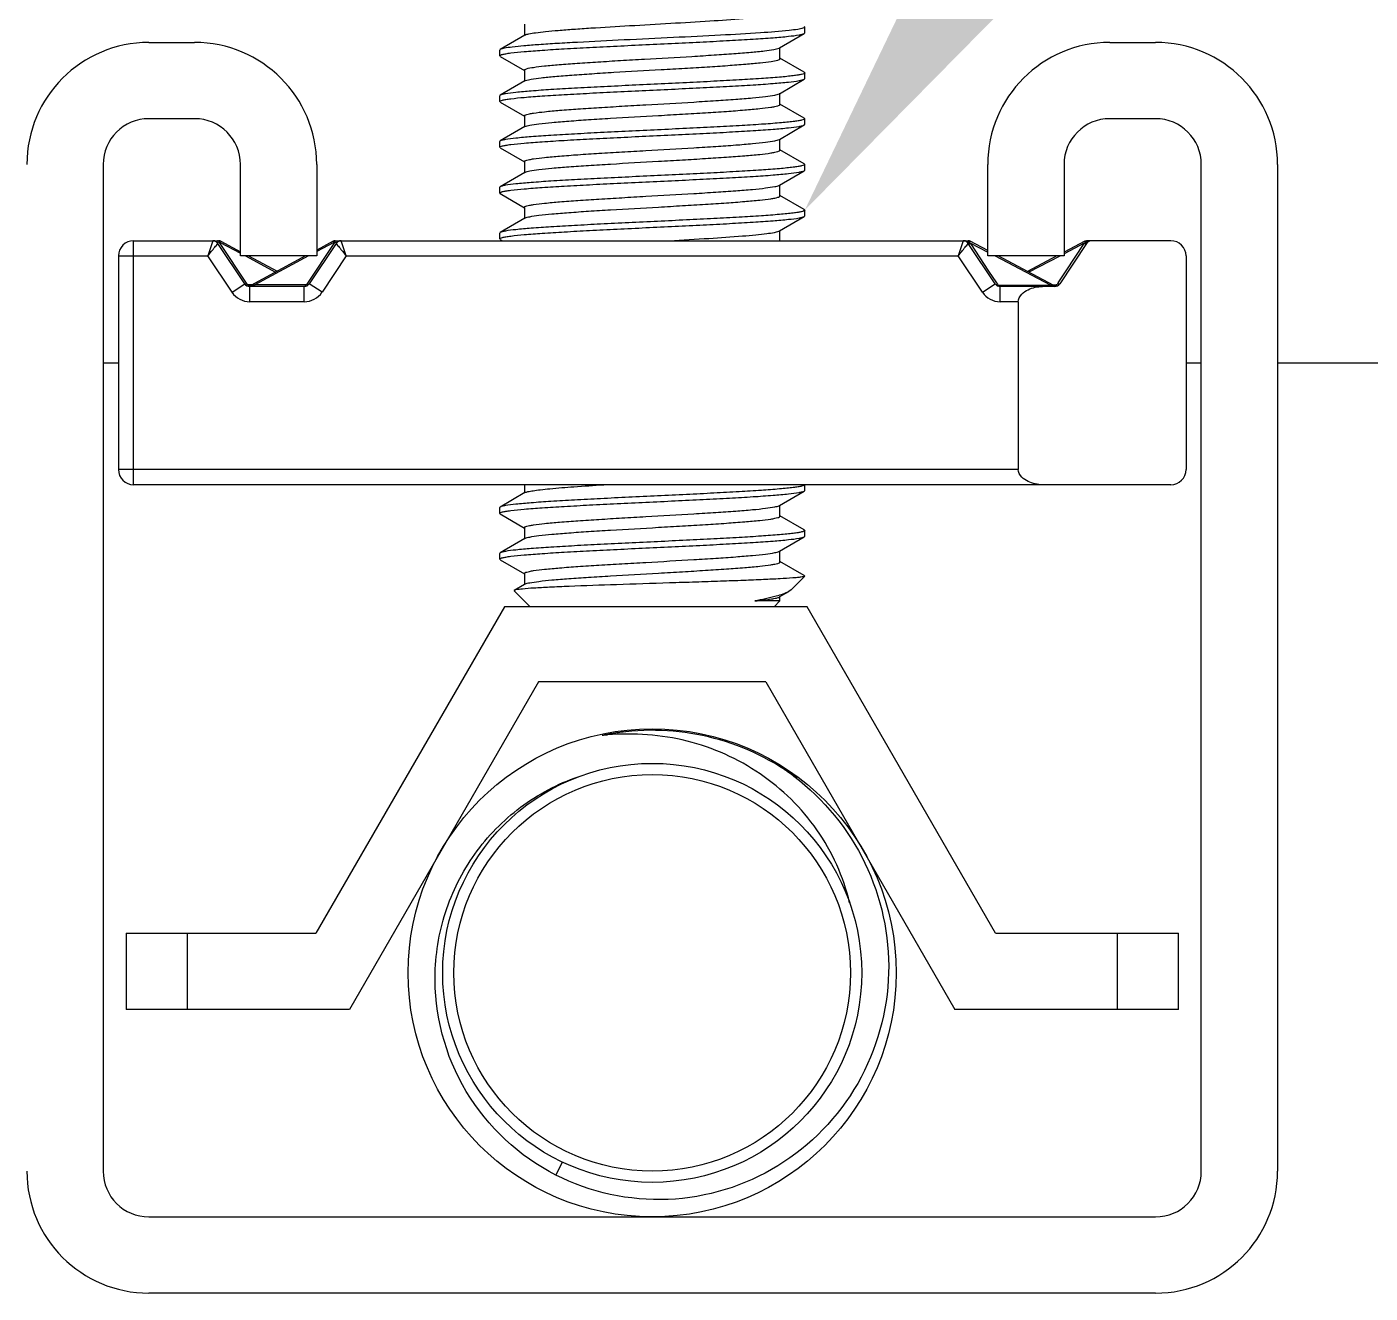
# Model space of a CAD drawing. Extents: x -427546 to -314919, y 698702 to 968782.
# Drawn here: x -410221 to -409901.3, y 904363.9 to 904665.2 of the extents above; entities that cross this region are included whole.
import ezdxf

# ---------------------------------------------------------------- set-up
doc = ezdxf.new("R2010")
doc.units = 0
doc.header["$LTSCALE"] = 1000
doc.header["$MEASUREMENT"] = 0
doc.layers.get('0').update_dxf_attribs({"linetype": 'CONTINUOUS'})

msp = doc.modelspace()

# ---------------------------------------------------------------- linework, layer by layer
at = {"linetype": 'CONTINUOUS'}
for p, q in [((-410102.56, 904665.84), (-410102.56, 904663.2)), ((-410102.42, 904663.28), (-410108.32, 904659.86)), ((-410041.87, 904660.22), (-410035.97, 904663.66)), ((-410035.97, 904665.31), (-410035.84, 904665.16)), ((-410035.97, 904663.66), (-410035.84, 904663.8)), ((-410035.84, 904663.8), (-410035.84, 904665.16)), ((-410035.84, 904663.8), (-410035.84, 904665.16)), ((-410191.93, 904661.53), (-410181.04, 904661.53)), ((-410108.32, 904659.86), (-410108.44, 904659.72)), ((-410108.44, 904658.35), (-410108.44, 904659.72)), ((-410041.95, 904660.18), (-410041.87, 904660.22)), ((-410041.73, 904657.67), (-410041.73, 904660.31)), ((-409963.24, 904661.53), (-409952.35, 904661.53)), ((-410108.32, 904658.21), (-410108.44, 904658.35)), ((-410108.32, 904658.21), (-410102.56, 904654.86)), ((-410035.97, 904654.42), (-410041.73, 904657.75)), ((-410102.56, 904654.95), (-410102.56, 904652.31)), ((-410041.87, 904649.33), (-410035.97, 904652.77)), ((-410035.97, 904654.42), (-410035.84, 904654.27)), ((-410035.97, 904652.77), (-410035.84, 904652.91)), ((-410035.84, 904654.27), (-410035.85, 904654.25)), ((-410035.84, 904652.91), (-410035.84, 904654.27)), ((-410035.84, 904652.91), (-410035.84, 904654.27)), ((-410102.42, 904652.39), (-410108.32, 904648.97)), ((-410102.42, 904652.39), (-410102.27, 904652.47)), ((-410041.73, 904646.78), (-410041.73, 904649.42)), ((-410108.32, 904648.97), (-410108.44, 904648.83)), ((-410108.44, 904647.46), (-410108.44, 904648.83)), ((-410108.44, 904647.46), (-410108.44, 904648.83)), ((-410108.32, 904647.32), (-410108.44, 904647.46)), ((-410108.32, 904647.32), (-410102.56, 904643.97)), ((-410035.97, 904643.53), (-410041.73, 904646.86)), ((-410181.04, 904643.38), (-410191.93, 904643.38)), ((-410102.56, 904644.06), (-410102.56, 904641.42)), ((-410035.97, 904643.53), (-410035.84, 904643.38)), ((-410035.84, 904643.38), (-410035.85, 904643.36)), ((-410035.84, 904642.02), (-410035.84, 904643.38)), ((-410035.84, 904642.02), (-410035.84, 904643.38)), ((-409952.35, 904643.38), (-409963.24, 904643.38)), ((-410102.42, 904641.5), (-410108.32, 904638.08)), ((-410041.87, 904638.44), (-410035.97, 904641.88)), ((-410035.97, 904641.88), (-410035.84, 904642.02)), ((-410108.32, 904638.08), (-410108.44, 904637.94)), ((-410108.44, 904636.57), (-410108.44, 904637.94)), ((-410108.44, 904636.57), (-410108.44, 904637.94)), ((-410041.73, 904635.89), (-410041.73, 904638.53)), ((-410108.32, 904636.43), (-410108.44, 904636.57)), ((-410108.32, 904636.43), (-410102.56, 904633.08)), ((-410035.97, 904632.64), (-410041.73, 904635.97)), ((-410202.82, 904632.49), (-410202.82, 904392.91)), ((-410170.15, 904610.71), (-410170.15, 904632.49)), ((-410152, 904632.49), (-410152, 904610.71)), ((-410102.42, 904630.61), (-410108.32, 904627.19)), ((-410102.56, 904633.17), (-410102.56, 904630.53)), ((-410041.87, 904627.55), (-410035.97, 904630.99)), ((-410035.97, 904632.64), (-410035.84, 904632.49)), ((-410035.97, 904630.99), (-410035.84, 904631.13)), ((-410035.84, 904632.49), (-410035.85, 904632.47)), ((-410035.84, 904631.13), (-410035.84, 904632.49)), ((-410035.84, 904631.13), (-410035.84, 904632.49)), ((-409992.28, 904610.71), (-409992.28, 904632.49)), ((-409974.13, 904632.49), (-409974.13, 904610.71)), ((-409941.46, 904392.91), (-409941.46, 904632.49)), ((-409923.31, 904632.49), (-409923.31, 904392.91)), ((-410108.32, 904627.19), (-410108.44, 904627.05)), ((-410108.44, 904625.68), (-410108.44, 904627.05)), ((-410108.44, 904625.68), (-410108.44, 904627.05)), ((-410041.73, 904625), (-410041.73, 904627.64)), ((-410108.32, 904625.54), (-410108.44, 904625.68)), ((-410108.32, 904625.54), (-410102.56, 904622.19)), ((-410035.97, 904621.75), (-410041.73, 904625.08)), ((-410102.56, 904622.28), (-410102.56, 904619.64)), ((-410035.97, 904621.75), (-410035.84, 904621.6)), ((-410035.84, 904621.6), (-410035.85, 904621.58)), ((-410035.84, 904620.24), (-410035.84, 904621.6)), ((-410035.84, 904620.24), (-410035.84, 904621.6)), ((-410102.42, 904619.72), (-410108.32, 904616.3)), ((-410041.87, 904616.66), (-410035.97, 904620.1)), ((-410035.97, 904620.1), (-410035.84, 904620.24)), ((-410195.56, 904556.26), (-410195.56, 904614.34)), ((-410195.56, 904614.34), (-410176.74, 904614.34)), ((-410176.74, 904614.34), (-410177.91, 904610.71)), ((-410176.72, 904614.34), (-410175.3, 904614.34)), ((-410176.26, 904614.34), (-410176.66, 904614.34)), ((-410175.56, 904614.34), (-410175.63, 904614.34)), ((-410174.94, 904613.93), (-410174.79, 904614.21)), ((-410174.79, 904614.21), (-410170.15, 904611.73)), ((-410148.09, 904614.21), (-410152, 904612.12)), ((-410148.09, 904614.21), (-410147.94, 904613.93)), ((-410147.58, 904614.34), (-410146.17, 904614.34)), ((-410146.17, 904614.34), (-410146.55, 904614.34)), ((-410146.15, 904614.34), (-409996.98, 904614.34)), ((-410144.98, 904610.71), (-410146.15, 904614.34)), ((-410108.32, 904616.3), (-410108.44, 904616.16)), ((-410108.44, 904614.79), (-410108.44, 904616.16)), ((-410108.44, 904614.79), (-410108.44, 904616.16)), ((-410108.32, 904614.65), (-410108.44, 904614.79)), ((-410108.32, 904614.65), (-410107.79, 904614.34)), ((-410042, 904616.6), (-410041.87, 904616.66)), ((-410041.73, 904614.34), (-410041.73, 904616.75)), ((-409998.14, 904614.34), (-409999.31, 904610.71)), ((-409996.64, 904613.92), (-409996.47, 904614.22)), ((-409992.28, 904612), (-409996.47, 904614.22)), ((-409969.2, 904614.22), (-409974.13, 904611.61)), ((-409967.66, 904614.34), (-409968.69, 904614.34)), ((-409967.93, 904614.34), (-409968.67, 904614.34)), ((-409968.57, 904614.08), (-409968.17, 904614.22)), ((-409948.72, 904614.34), (-409967.55, 904614.34)), ((-410169.13, 904604.1), (-410175.53, 904613.7)), ((-410175.2, 904613.93), (-410168.59, 904604.02)), ((-410175.2, 904613.93), (-410174.94, 904613.93)), ((-410175.02, 904614.11), (-410174.95, 904613.96)), ((-410174.94, 904613.93), (-410170.15, 904611.37)), ((-410154.29, 904604.02), (-410147.69, 904613.93)), ((-410147.35, 904613.7), (-410153.75, 904604.1)), ((-410147.94, 904613.93), (-410152, 904611.76)), ((-410147.94, 904613.93), (-410147.69, 904613.93)), ((-410147.87, 904614.11), (-410147.93, 904613.96)), ((-409997.03, 904613.85), (-409997.08, 904613.88)), ((-409996.98, 904613.84), (-409997.03, 904613.85)), ((-409990.54, 904604.1), (-409996.94, 904613.7)), ((-409996.77, 904613.79), (-409996.55, 904613.87)), ((-409996.63, 904613.93), (-409996.59, 904613.9)), ((-409996.59, 904613.9), (-409996.55, 904613.87)), ((-409996.55, 904613.87), (-409992.28, 904611.63)), ((-409996.38, 904613.64), (-409992.07, 904607.1)), ((-409968.76, 904613.7), (-409975.16, 904604.1)), ((-409969.17, 904613.84), (-409974.13, 904611.23)), ((-409973.63, 904607.14), (-409969.32, 904613.64)), ((-409969.17, 904613.84), (-409969.05, 904613.94)), ((-409968.95, 904613.77), (-409969.17, 904613.84)), ((-409968.97, 904614.12), (-409969.04, 904613.98)), ((-410199.19, 904610.71), (-410199.19, 904559.89)), ((-410199.19, 904610.71), (-410177.91, 904610.71)), ((-410172.15, 904602.09), (-410177.91, 904610.71)), ((-410152, 904610.71), (-410170.15, 904610.71)), ((-410168.93, 904610.71), (-410161.78, 904606.88)), ((-410168.26, 904610.71), (-410161.44, 904607.06)), ((-410154.63, 904610.71), (-410167.69, 904603.71)), ((-410153.95, 904610.71), (-410166.74, 904603.86)), ((-410144.98, 904610.71), (-410150.73, 904602.09)), ((-410144.98, 904610.71), (-409999.31, 904610.71)), ((-409993.56, 904602.09), (-409999.31, 904610.71)), ((-409974.13, 904610.71), (-409992.28, 904610.71)), ((-409990.53, 904610.71), (-409977.44, 904603.83)), ((-409982.84, 904607.01), (-409989.84, 904610.71)), ((-409975.84, 904610.71), (-409982.84, 904607.01)), ((-409975.15, 904610.7), (-409982.5, 904606.83)), ((-409945.09, 904610.71), (-409945.09, 904559.89)), ((-409992.07, 904607.1), (-409990.22, 904604.3)), ((-409976.59, 904603.71), (-409982.84, 904607.01)), ((-409975.49, 904604.32), (-409973.63, 904607.14)), ((-410172.15, 904602.09), (-410169.13, 904604.1)), ((-410167.41, 904603.86), (-410168.29, 904603.86)), ((-410167.93, 904599.82), (-410167.93, 904603.45)), ((-410154.96, 904603.45), (-410167.93, 904603.45)), ((-410167.35, 904603.72), (-410167.47, 904603.69)), ((-410167.07, 904603.78), (-410167.35, 904603.72)), ((-410166.74, 904603.86), (-410167.07, 904603.78)), ((-410154.6, 904603.86), (-410166.74, 904603.86)), ((-410154.96, 904599.82), (-410154.96, 904603.45)), ((-410150.73, 904602.09), (-410153.75, 904604.1)), ((-409993.56, 904602.09), (-409990.54, 904604.1)), ((-409990.22, 904604.3), (-409989.99, 904603.96)), ((-409989.69, 904603.8), (-409977.44, 904603.83)), ((-409989.33, 904599.82), (-409989.33, 904603.45)), ((-409976.36, 904603.45), (-409989.33, 904603.45)), ((-409977.44, 904603.83), (-409977.1, 904603.75)), ((-409977.1, 904603.75), (-409977, 904603.73)), ((-409977, 904603.73), (-409976.81, 904603.69)), ((-409976.84, 904603.84), (-409976.01, 904603.84)), ((-409976.71, 904603.58), (-409976.81, 904603.69)), ((-409976.11, 904603.63), (-409976.01, 904603.84)), ((-409975.71, 904604), (-409975.58, 904604.19)), ((-409975.47, 904603.97), (-409975.71, 904604)), ((-409975.58, 904604.19), (-409975.49, 904604.32)), ((-410154.96, 904599.82), (-410167.93, 904599.82)), ((-409985.02, 904599.82), (-409989.33, 904599.82)), ((-409985.02, 904599.82), (-409985.02, 904559.89)), ((-410202.82, 904585.3), (-410199.19, 904585.3)), ((-409945.09, 904585.3), (-409941.46, 904585.3)), ((-409923.31, 904585.3), (-409516.75, 904585.3)), ((-409985.02, 904559.89), (-410199.19, 904559.89)), ((-409948.72, 904556.26), (-410195.56, 904556.26)), ((-410102.42, 904554.38), (-410108.32, 904550.96)), ((-410102.56, 904556.26), (-410102.56, 904554.3)), ((-410041.87, 904551.32), (-410035.97, 904554.76)), ((-410035.97, 904554.76), (-410035.84, 904554.9)), ((-410035.84, 904554.9), (-410035.84, 904556.26)), ((-410035.84, 904554.9), (-410035.84, 904556.26)), ((-410108.32, 904550.96), (-410108.44, 904550.82)), ((-410108.44, 904549.45), (-410108.44, 904550.82)), ((-410108.44, 904549.45), (-410108.44, 904550.82)), ((-410041.73, 904548.77), (-410041.73, 904551.41)), ((-410108.32, 904549.31), (-410108.44, 904549.45)), ((-410108.32, 904549.31), (-410102.56, 904545.96)), ((-410035.97, 904545.52), (-410041.73, 904548.85)), ((-410102.56, 904546.05), (-410102.56, 904543.41)), ((-410041.87, 904540.43), (-410035.97, 904543.87)), ((-410035.97, 904543.87), (-410035.84, 904544.01)), ((-410035.84, 904545.37), (-410035.85, 904545.35)), ((-410035.84, 904544.01), (-410035.84, 904545.37)), ((-410035.84, 904544.01), (-410035.84, 904545.37)), ((-410102.42, 904543.49), (-410108.32, 904540.07)), ((-410108.32, 904540.07), (-410108.44, 904539.93)), ((-410108.44, 904538.56), (-410108.44, 904539.93)), ((-410108.44, 904538.56), (-410108.44, 904539.93)), ((-410108.32, 904538.42), (-410108.44, 904538.56)), ((-410108.32, 904538.42), (-410102.56, 904535.07)), ((-410041.73, 904537.88), (-410041.73, 904540.52)), ((-410035.97, 904534.63), (-410041.73, 904537.96)), ((-410102.56, 904535.16), (-410102.56, 904532.52)), ((-410039.09, 904531.24), (-410035.84, 904534.48)), ((-410035.97, 904534.63), (-410035.84, 904534.48)), ((-410035.84, 904534.48), (-410035.87, 904534.46)), ((-410104.96, 904531.13), (-410104.99, 904531.03)), ((-410102.56, 904532.52), (-410104.96, 904531.13)), ((-410102.42, 904532.6), (-410102.56, 904532.52)), ((-410039.09, 904531.24), (-410039.6, 904530.86)), ((-410101.18, 904527.22), (-410104.99, 904531.03)), ((-410041.73, 904528.6), (-410047.74, 904528.6)), ((-410043.1, 904527.22), (-410041.73, 904528.6)), ((-410041.87, 904529.54), (-410041.73, 904529.63)), ((-410041.73, 904529.63), (-410039.6, 904530.86)), ((-410041.73, 904528.6), (-410041.73, 904529.63)), ((-410107.33, 904527.22), (-410152.18, 904449.54)), ((-410035.28, 904527.22), (-410107.33, 904527.22)), ((-409990.43, 904449.54), (-410035.28, 904527.22)), ((-410099.18, 904509.37), (-410144.2, 904431.39)), ((-410045.11, 904509.37), (-410099.18, 904509.37)), ((-410045.11, 904509.37), (-410000.09, 904431.39)), ((-410038.62, 904487.01), (-410038.51, 904486.92)), ((-410038.51, 904486.92), (-410038.44, 904486.87)), ((-410037.76, 904486.46), (-410037.68, 904486.4)), ((-410197.38, 904449.54), (-410197.38, 904431.39)), ((-410197.38, 904449.54), (-410152.18, 904449.54)), ((-410182.86, 904449.54), (-410182.86, 904431.39)), ((-409990.43, 904449.54), (-409946.91, 904449.54)), ((-409961.43, 904431.39), (-409961.43, 904449.54)), ((-409946.91, 904431.39), (-409946.91, 904449.54)), ((-410144.2, 904431.39), (-410197.38, 904431.39)), ((-409946.91, 904431.39), (-410000.09, 904431.39)), ((-410093.56, 904395.08), (-410095.05, 904391.96)), ((-410191.93, 904382.02), (-410139.21, 904382.02)), ((-410139.21, 904382.02), (-409952.35, 904382.02)), ((-410128.73, 904363.87), (-410191.93, 904363.87)), ((-409952.35, 904363.87), (-410128.73, 904363.87))]:
    msp.add_line(p, q, dxfattribs=at)
for radius in [58.08, 49.86, 47.19]:
    msp.add_circle((-410072.14, 904440.1), radius, dxfattribs=at)
for centre, radius, start, end in [((-410191.93, 904632.49), 29.04, 90, 180), ((-410181.04, 904632.49), 29.04, 0, 90), ((-409963.24, 904632.49), 29.04, 90, 180), ((-409952.35, 904632.49), 29.04, 0, 90), ((-410191.93, 904632.49), 10.89, 90, 180), ((-410181.04, 904632.49), 10.89, 0, 90), ((-409963.24, 904632.49), 10.89, 90, 180), ((-409952.35, 904632.49), 10.89, 0, 90), ((-410195.56, 904610.71), 3.63, 90, 180), ((-410176.74, 904612.89), 1.45, 33.6901, 90), ((-410175.3, 904613.25), 1.09, 61.8161, 90), ((-410147.58, 904613.25), 1.09, 90, 118.1839), ((-410146.15, 904612.89), 1.45, 90, 146.3099), ((-409998.14, 904611.03), 3.31, 80.5318, 90.0397), ((-409998.14, 904612.89), 1.45, 33.6901, 90), ((-409967.55, 904612.89), 1.45, 90, 146.3099), ((-409948.72, 904610.71), 3.63, 0, 90), ((-410175.73, 904613.72), 0.812, 28.7138, 31.9), ((-410176.24, 904613.49), 1.37, 18.7744, 20.2094), ((-410146.64, 904613.49), 1.37, 159.7941, 161.2334), ((-410147.15, 904613.72), 0.812, 148.1081, 151.2843), ((-409997.97, 904611.74), 2.58, 67.0808, 71.6139), ((-409997.86, 904611.99), 2.3, 62.2609, 67.0902), ((-409997.78, 904612.14), 2.14, 61.176, 62.211), ((-409997.46, 904613.71), 0.852, 32.6852, 34.7374), ((-409997.55, 904613.65), 0.962, 29.1761, 32.7459), ((-409997.73, 904612.24), 2.03, 57.7436, 61.1962), ((-409997.46, 904613.7), 0.857, 24.8124, 29.1852), ((-409997.37, 904613.74), 0.757, 19.6457, 24.8196), ((-409997.29, 904613.77), 0.666, 13.0088, 19.662), ((-409998.49, 904612.24), 2.53, 33.3657, 39.9733), ((-409967.19, 904612.23), 2.55, 140.7761, 146.4499), ((-409956.18, 904571.55), 44.29, 106.6154, 106.8895), ((-409968.34, 904613.73), 0.741, 160.2304, 163.9636), ((-409973.65, 904630.08), 16.79, 286.6266, 287.6315), ((-410167.93, 904604.9), 5.08, 213.6901, 270), ((-410167.93, 904604.9), 1.45, 213.6901, 270), ((-410168.21, 904604.67), 1.09, 219.7533, 298.1839), ((-410154.96, 904604.9), 1.45, 270, 326.3099), ((-410154.96, 904604.9), 5.08, 270, 326.3099), ((-410154.68, 904604.67), 1.09, 274.2749, 313.9112), ((-409989.33, 904604.9), 5.08, 213.6901, 270), ((-409989.33, 904604.9), 1.45, 213.6901, 270), ((-409989.61, 904604.67), 1.09, 242.3724, 264.9827), ((-409976.71, 904604.12), 0.449, 256.9317, 262.7384), ((-409976.08, 904604.67), 1.09, 242.1358, 297.4642), ((-409976.36, 904604.9), 1.45, 270, 326.3099), ((-409976.66, 904603.99), 0.656, 323.4647, 326.9897), ((-410195.56, 904559.89), 3.63, 180, 270), ((-409948.72, 904559.89), 3.63, 270, 0), ((-410072.14, 904440.1), 57.72, 56.9142, 101.9142), ((-410072.19, 904440.33), 57.48, 100.9606, 101.914), ((-410077.58, 904439.69), 57.25, 95.2242, 96.5024), ((-410072.16, 904440.18), 57.64, 99.6229, 100.9604), ((-410072.13, 904439.99), 57.83, 96.4409, 99.6221), ((-410073.22, 904441.12), 57.48, 54.7563, 55.46), ((-410072.02, 904440.3), 57.48, 56.1178, 56.914), ((-410073.3, 904441.01), 57.6, 52.9894, 54.7559), ((-410072.08, 904440.21), 57.59, 55.3635, 56.1178), ((-410072.16, 904440.09), 57.74, 53.431, 55.363), ((-410191.93, 904392.91), 29.04, 180, 270), ((-410191.93, 904392.91), 10.89, 180, 270), ((-409952.35, 904392.91), 29.04, 270, 0), ((-409952.35, 904392.91), 10.89, 270, 0)]:
    msp.add_arc(centre, radius, start, end, dxfattribs=at)
for points, knots in [([(-410102.42, 904663.28), (-410102.15, 904663.44), (-410101.29, 904663.62), (-410099.67, 904663.9), (-410097.31, 904664.16), (-410094.3, 904664.43), (-410090.72, 904664.7), (-410085.06, 904665.09), (-410077.35, 904665.54), (-410067.89, 904666.08), (-410058.87, 904666.6), (-410051.22, 904667.13), (-410046.7, 904667.53), (-410044.81, 904667.77)], [0, 0, 0, 0, 0.015918, 0.044768, 0.086031, 0.138698, 0.201427, 0.272595, 0.432694, 0.602452, 0.764307, 0.901529, 1, 1, 1, 1]), ([(-410108.44, 904658.35), (-410108.44, 904658.43), (-410108.17, 904658.59), (-410107.7, 904658.71), (-410106.85, 904658.88), (-410105.15, 904659.11), (-410102.26, 904659.4), (-410098.02, 904659.71), (-410092.83, 904660.03), (-410086.88, 904660.36), (-410080.4, 904660.68), (-410073.62, 904661.01), (-410066.78, 904661.33), (-410060.14, 904661.66), (-410053.94, 904661.98), (-410048.4, 904662.3), (-410043.72, 904662.62), (-410040.08, 904662.94), (-410037.75, 904663.21), (-410036.52, 904663.46), (-410036.11, 904663.58), (-410035.97, 904663.66)], [0, 0, 0, 0, 0.00322, 0.0104, 0.02191, 0.037724, 0.081755, 0.140991, 0.213309, 0.296091, 0.386332, 0.480756, 0.575929, 0.668382, 0.75476, 0.831926, 0.89708, 0.947873, 0.982513, 0.993416, 1, 1, 1, 1]), ([(-410039.53, 904664.38), (-410041.8, 904664.13), (-410047.24, 904663.73), (-410056.43, 904663.2), (-410067.27, 904662.67), (-410078.62, 904662.13), (-410087.86, 904661.67), (-410094.61, 904661.29), (-410098.87, 904661.02), (-410102.42, 904660.74), (-410105.18, 904660.48), (-410107.05, 904660.2), (-410108.03, 904660.03), (-410108.32, 904659.86)], [0, 0, 0, 0, 0.099084, 0.237374, 0.400417, 0.571145, 0.731654, 0.802733, 0.865141, 0.917241, 0.957682, 0.985448, 1, 1, 1, 1]), ([(-410036.26, 904664.9), (-410036.66, 904664.77), (-410037.76, 904664.59), (-410038.85, 904664.45), (-410039.53, 904664.38)], [0, 0, 0, 0, 0.381874, 1, 1, 1, 1]), ([(-410035.84, 904665.16), (-410035.84, 904665.14), (-410035.93, 904664.98), (-410036.12, 904664.94), (-410036.26, 904664.9)], [0, 0, 0, 0, 0.139134, 1, 1, 1, 1]), ([(-410102.56, 904654.95), (-410102.56, 904655.02), (-410102.36, 904655.17), (-410101.66, 904655.39), (-410100.08, 904655.68), (-410097.52, 904655.97), (-410094.04, 904656.29), (-410089.79, 904656.6), (-410084.91, 904656.92), (-410079.57, 904657.24), (-410072.11, 904657.67), (-410064.7, 904658.09), (-410057.6, 904658.53), (-410052.92, 904658.85), (-410048.93, 904659.16), (-410045.75, 904659.47), (-410043.52, 904659.79), (-410042.34, 904660), (-410041.95, 904660.18)], [0, 0, 0, 0, 0.003482, 0.010642, 0.037446, 0.080513, 0.138446, 0.209238, 0.290402, 0.379073, 0.472115, 0.658103, 0.744468, 0.822278, 0.888788, 0.94167, 0.979112, 1, 1, 1, 1]), ([(-410102.27, 904652.47), (-410101.85, 904652.64), (-410100.61, 904652.86), (-410098.31, 904653.17), (-410095.08, 904653.47), (-410091.06, 904653.79), (-410086.36, 904654.11), (-410079.28, 904654.54), (-410071.9, 904654.96), (-410064.48, 904655.38), (-410059.2, 904655.7), (-410054.36, 904656.02), (-410050.15, 904656.34), (-410046.71, 904656.65), (-410044.18, 904656.94), (-410042.61, 904657.23), (-410041.93, 904657.44), (-410041.73, 904657.6), (-410041.73, 904657.67)], [0, 0, 0, 0, 0.022346, 0.06101, 0.114819, 0.181948, 0.260071, 0.346467, 0.531818, 0.624293, 0.712309, 0.792791, 0.862932, 0.920298, 0.962926, 0.989453, 0.996544, 1, 1, 1, 1]), ([(-410108.44, 904647.46), (-410108.44, 904647.54), (-410108.17, 904647.7), (-410107.7, 904647.82), (-410106.85, 904647.99), (-410105.15, 904648.22), (-410102.26, 904648.51), (-410098.02, 904648.82), (-410092.83, 904649.14), (-410086.88, 904649.47), (-410080.4, 904649.79), (-410073.62, 904650.12), (-410066.78, 904650.44), (-410060.14, 904650.77), (-410053.94, 904651.09), (-410048.4, 904651.41), (-410043.72, 904651.73), (-410040.08, 904652.05), (-410037.75, 904652.32), (-410036.52, 904652.57), (-410036.11, 904652.69), (-410035.97, 904652.77)], [0, 0, 0, 0, 0.00322, 0.0104, 0.02191, 0.037724, 0.081754, 0.14099, 0.21331, 0.296094, 0.386335, 0.48076, 0.575932, 0.668386, 0.754762, 0.831926, 0.897079, 0.947872, 0.982513, 0.993416, 1, 1, 1, 1]), ([(-410035.85, 904654.25), (-410035.87, 904654.17), (-410036.16, 904654.03), (-410036.66, 904653.89), (-410037.54, 904653.73), (-410038.69, 904653.58), (-410040.16, 904653.41), (-410042.68, 904653.18), (-410046.47, 904652.9), (-410051.68, 904652.58), (-410057.62, 904652.26), (-410064.1, 904651.94), (-410070.86, 904651.61), (-410077.67, 904651.29), (-410084.28, 904650.96), (-410090.45, 904650.64), (-410095.96, 904650.32), (-410100.61, 904650), (-410104.23, 904649.68), (-410106.54, 904649.42), (-410107.77, 904649.17), (-410108.18, 904649.05), (-410108.32, 904648.97)], [0, 0, 0, 0, 0.003586, 0.011204, 0.023126, 0.039313, 0.059647, 0.083957, 0.143613, 0.216161, 0.298989, 0.389113, 0.483287, 0.578107, 0.670147, 0.756086, 0.832829, 0.897612, 0.948117, 0.982576, 0.993432, 1, 1, 1, 1]), ([(-410102.56, 904644.06), (-410102.56, 904644.13), (-410102.35, 904644.29), (-410101.94, 904644.41), (-410101.25, 904644.58), (-410099.83, 904644.81), (-410097.44, 904645.09), (-410093.91, 904645.41), (-410089.6, 904645.73), (-410084.66, 904646.05), (-410079.27, 904646.37), (-410071.74, 904646.8), (-410064.29, 904647.22), (-410057.17, 904647.67), (-410052.51, 904647.98), (-410048.56, 904648.31), (-410045.45, 904648.61), (-410043.33, 904648.94), (-410042.2, 904649.14), (-410041.87, 904649.33)], [0, 0, 0, 0, 0.003515, 0.010772, 0.02225, 0.037963, 0.081623, 0.14032, 0.21199, 0.294071, 0.383622, 0.477423, 0.664258, 0.750574, 0.827954, 0.893625, 0.945254, 0.981055, 1, 1, 1, 1]), ([(-410102.42, 904641.5), (-410102.08, 904641.7), (-410100.96, 904641.9), (-410098.83, 904642.23), (-410095.72, 904642.53), (-410091.77, 904642.85), (-410087.12, 904643.17), (-410080, 904643.61), (-410072.54, 904644.03), (-410065.02, 904644.46), (-410059.63, 904644.79), (-410054.69, 904645.11), (-410050.37, 904645.43), (-410046.85, 904645.74), (-410044.46, 904646.02), (-410043.04, 904646.26), (-410042.35, 904646.42), (-410041.94, 904646.55), (-410041.73, 904646.71), (-410041.73, 904646.78)], [0, 0, 0, 0, 0.018976, 0.054803, 0.106452, 0.172137, 0.249523, 0.33584, 0.522662, 0.616452, 0.705988, 0.788055, 0.85971, 0.918396, 0.962046, 0.977753, 0.989231, 0.996484, 1, 1, 1, 1]), ([(-410035.85, 904643.36), (-410035.87, 904643.28), (-410036.16, 904643.14), (-410036.66, 904643), (-410037.54, 904642.84), (-410038.69, 904642.69), (-410040.16, 904642.52), (-410042.68, 904642.29), (-410046.47, 904642.01), (-410051.68, 904641.69), (-410057.62, 904641.37), (-410064.1, 904641.05), (-410070.86, 904640.72), (-410077.67, 904640.4), (-410084.28, 904640.07), (-410090.45, 904639.75), (-410095.96, 904639.43), (-410100.61, 904639.11), (-410104.23, 904638.79), (-410106.54, 904638.53), (-410107.77, 904638.28), (-410108.18, 904638.16), (-410108.32, 904638.08)], [0, 0, 0, 0, 0.003585, 0.011201, 0.023122, 0.039308, 0.059642, 0.083951, 0.143606, 0.216151, 0.298977, 0.389102, 0.483275, 0.578097, 0.670138, 0.75608, 0.832826, 0.897611, 0.948117, 0.982576, 0.993432, 1, 1, 1, 1]), ([(-410108.44, 904636.57), (-410108.44, 904636.65), (-410108.17, 904636.81), (-410107.7, 904636.93), (-410106.85, 904637.1), (-410105.15, 904637.33), (-410102.26, 904637.62), (-410098.02, 904637.93), (-410092.83, 904638.25), (-410086.88, 904638.58), (-410080.4, 904638.9), (-410073.62, 904639.23), (-410066.78, 904639.55), (-410060.14, 904639.88), (-410053.94, 904640.2), (-410048.4, 904640.52), (-410043.72, 904640.84), (-410040.08, 904641.16), (-410037.75, 904641.43), (-410036.52, 904641.68), (-410036.11, 904641.8), (-410035.97, 904641.88)], [0, 0, 0, 0, 0.00322, 0.0104, 0.02191, 0.037725, 0.081755, 0.140991, 0.213311, 0.296097, 0.386338, 0.48076, 0.575931, 0.668384, 0.754761, 0.831924, 0.897077, 0.94787, 0.982513, 0.993416, 1, 1, 1, 1]), ([(-410102.56, 904633.17), (-410102.56, 904633.24), (-410102.35, 904633.4), (-410101.94, 904633.52), (-410101.25, 904633.69), (-410099.83, 904633.92), (-410097.44, 904634.2), (-410093.91, 904634.52), (-410089.6, 904634.84), (-410084.66, 904635.16), (-410079.27, 904635.48), (-410071.74, 904635.91), (-410064.29, 904636.33), (-410057.17, 904636.78), (-410052.51, 904637.09), (-410048.56, 904637.42), (-410045.45, 904637.72), (-410043.33, 904638.05), (-410042.2, 904638.25), (-410041.87, 904638.44)], [0, 0, 0, 0, 0.003516, 0.010771, 0.022251, 0.037963, 0.081622, 0.14032, 0.21199, 0.294071, 0.383622, 0.477423, 0.664258, 0.750575, 0.827954, 0.893625, 0.945255, 0.981055, 1, 1, 1, 1]), ([(-410102.42, 904630.61), (-410102.08, 904630.81), (-410100.96, 904631.01), (-410098.83, 904631.34), (-410095.72, 904631.64), (-410091.77, 904631.96), (-410087.12, 904632.28), (-410080, 904632.72), (-410072.54, 904633.14), (-410065.02, 904633.57), (-410059.63, 904633.9), (-410054.69, 904634.22), (-410050.37, 904634.54), (-410046.85, 904634.85), (-410044.46, 904635.13), (-410043.04, 904635.37), (-410042.35, 904635.53), (-410041.94, 904635.66), (-410041.73, 904635.82), (-410041.73, 904635.89)], [0, 0, 0, 0, 0.018976, 0.054802, 0.106452, 0.172137, 0.249523, 0.33584, 0.522661, 0.616451, 0.705987, 0.788054, 0.85971, 0.918396, 0.962045, 0.977753, 0.989231, 0.996484, 1, 1, 1, 1]), ([(-410108.44, 904625.68), (-410108.44, 904625.76), (-410108.17, 904625.92), (-410107.7, 904626.04), (-410106.85, 904626.21), (-410105.15, 904626.44), (-410102.26, 904626.73), (-410098.02, 904627.04), (-410092.83, 904627.36), (-410086.88, 904627.69), (-410080.4, 904628.01), (-410073.62, 904628.34), (-410066.78, 904628.66), (-410060.14, 904628.99), (-410053.94, 904629.31), (-410048.4, 904629.63), (-410043.72, 904629.95), (-410040.08, 904630.27), (-410037.75, 904630.54), (-410036.52, 904630.79), (-410036.11, 904630.91), (-410035.97, 904630.99)], [0, 0, 0, 0, 0.00322, 0.0104, 0.021911, 0.037726, 0.081758, 0.140994, 0.213315, 0.2961, 0.386342, 0.480761, 0.575929, 0.668381, 0.754759, 0.831923, 0.897075, 0.947869, 0.982512, 0.993416, 1, 1, 1, 1]), ([(-410035.85, 904632.47), (-410035.87, 904632.39), (-410036.16, 904632.25), (-410036.66, 904632.11), (-410037.54, 904631.95), (-410038.69, 904631.8), (-410040.16, 904631.63), (-410042.68, 904631.4), (-410046.47, 904631.12), (-410051.68, 904630.8), (-410057.62, 904630.48), (-410064.1, 904630.16), (-410070.86, 904629.83), (-410077.67, 904629.51), (-410084.28, 904629.18), (-410090.45, 904628.86), (-410095.96, 904628.54), (-410100.61, 904628.22), (-410104.23, 904627.9), (-410106.54, 904627.64), (-410107.77, 904627.39), (-410108.18, 904627.27), (-410108.32, 904627.19)], [0, 0, 0, 0, 0.003585, 0.011203, 0.023125, 0.039313, 0.059647, 0.083957, 0.143613, 0.216157, 0.298984, 0.389108, 0.48328, 0.578099, 0.670138, 0.756081, 0.832827, 0.897612, 0.948117, 0.982575, 0.993432, 1, 1, 1, 1]), ([(-410102.56, 904622.28), (-410102.56, 904622.35), (-410102.35, 904622.51), (-410101.94, 904622.63), (-410101.25, 904622.8), (-410099.83, 904623.03), (-410097.44, 904623.31), (-410093.91, 904623.63), (-410089.6, 904623.95), (-410084.66, 904624.27), (-410079.27, 904624.59), (-410071.74, 904625.02), (-410064.29, 904625.44), (-410057.17, 904625.89), (-410052.51, 904626.2), (-410048.56, 904626.53), (-410045.45, 904626.83), (-410043.33, 904627.16), (-410042.2, 904627.36), (-410041.87, 904627.55)], [0, 0, 0, 0, 0.003517, 0.010771, 0.022252, 0.037962, 0.081622, 0.14032, 0.211989, 0.294071, 0.383621, 0.477423, 0.664258, 0.750574, 0.827954, 0.893625, 0.945254, 0.981055, 1, 1, 1, 1]), ([(-410102.42, 904619.72), (-410102.08, 904619.92), (-410100.96, 904620.12), (-410098.83, 904620.45), (-410095.72, 904620.75), (-410091.77, 904621.07), (-410087.12, 904621.39), (-410080, 904621.83), (-410072.54, 904622.25), (-410065.02, 904622.68), (-410059.63, 904623.01), (-410054.69, 904623.33), (-410050.37, 904623.65), (-410046.85, 904623.96), (-410044.46, 904624.24), (-410043.04, 904624.48), (-410042.35, 904624.64), (-410041.94, 904624.77), (-410041.73, 904624.93), (-410041.73, 904625)], [0, 0, 0, 0, 0.018976, 0.054803, 0.106452, 0.172137, 0.249523, 0.33584, 0.522661, 0.616451, 0.705987, 0.788054, 0.859709, 0.918395, 0.962045, 0.977755, 0.98923, 0.996486, 1, 1, 1, 1]), ([(-410035.85, 904621.58), (-410035.87, 904621.5), (-410036.16, 904621.36), (-410036.66, 904621.22), (-410037.54, 904621.06), (-410038.69, 904620.91), (-410040.16, 904620.74), (-410042.68, 904620.51), (-410046.47, 904620.23), (-410051.68, 904619.91), (-410057.62, 904619.59), (-410064.1, 904619.27), (-410070.86, 904618.94), (-410077.67, 904618.62), (-410084.28, 904618.29), (-410090.45, 904617.97), (-410095.96, 904617.65), (-410100.61, 904617.33), (-410104.23, 904617.01), (-410106.54, 904616.75), (-410107.77, 904616.5), (-410108.18, 904616.38), (-410108.32, 904616.3)], [0, 0, 0, 0, 0.003588, 0.011209, 0.023134, 0.039325, 0.059662, 0.083974, 0.143632, 0.216179, 0.299007, 0.38913, 0.483299, 0.578112, 0.670147, 0.756087, 0.83283, 0.897612, 0.948116, 0.982576, 0.993432, 1, 1, 1, 1]), ([(-410108.44, 904614.79), (-410108.44, 904614.87), (-410108.17, 904615.03), (-410107.7, 904615.15), (-410106.85, 904615.32), (-410105.15, 904615.55), (-410102.26, 904615.84), (-410098.02, 904616.15), (-410092.83, 904616.47), (-410086.88, 904616.8), (-410080.4, 904617.12), (-410073.62, 904617.45), (-410066.78, 904617.77), (-410060.14, 904618.1), (-410053.94, 904618.42), (-410048.4, 904618.74), (-410043.72, 904619.06), (-410040.08, 904619.38), (-410037.75, 904619.65), (-410036.52, 904619.9), (-410036.11, 904620.02), (-410035.97, 904620.1)], [0, 0, 0, 0, 0.00322, 0.0104, 0.021911, 0.037726, 0.081758, 0.140994, 0.213313, 0.296096, 0.386337, 0.480758, 0.575925, 0.668376, 0.754755, 0.831922, 0.897075, 0.947869, 0.982512, 0.993416, 1, 1, 1, 1]), ([(-410175.42, 904614.29), (-410175.44, 904614.31), (-410175.49, 904614.33), (-410175.54, 904614.34), (-410175.56, 904614.34)], [0, 0, 0, 0, 0.519543, 1, 1, 1, 1]), ([(-410175.2, 904613.93), (-410175.21, 904613.97), (-410175.26, 904614.11), (-410175.34, 904614.23), (-410175.42, 904614.29)], [0, 0, 0, 0, 0.29815, 1, 1, 1, 1]), ([(-410147.69, 904613.93), (-410147.68, 904613.97), (-410147.62, 904614.1), (-410147.54, 904614.23), (-410147.46, 904614.29)], [0, 0, 0, 0, 0.298151, 1, 1, 1, 1]), ([(-410147.46, 904614.29), (-410147.44, 904614.31), (-410147.4, 904614.33), (-410147.35, 904614.34), (-410147.33, 904614.34)], [0, 0, 0, 0, 0.519447, 1, 1, 1, 1]), ([(-410068.05, 904614.34), (-410064.91, 904614.52), (-410059.11, 904614.86), (-410052.23, 904615.33), (-410047.66, 904615.72), (-410045.13, 904615.99), (-410043.31, 904616.26), (-410042.34, 904616.45), (-410042, 904616.6)], [0, 0, 0, 0, 0.36033, 0.666702, 0.789385, 0.887306, 0.95801, 1, 1, 1, 1]), ([(-409996.81, 904614.33), (-409996.83, 904614.33), (-409996.88, 904614.32), (-409996.93, 904614.3), (-409996.96, 904614.29)], [0, 0, 0, 0, 0.48312, 1, 1, 1, 1]), ([(-409969.2, 904614.22), (-409969.22, 904614.2), (-409969.09, 904614.09), (-409969.09, 904614.01), (-409969.05, 904613.94)], [0, 0, 0, 0, 0.259642, 1, 1, 1, 1]), ([(-409968.69, 904614.34), (-409968.78, 904614.34), (-409968.89, 904614.25), (-409968.95, 904614.15), (-409968.97, 904614.12)], [0, 0, 0, 0, 0.684585, 1, 1, 1, 1]), ([(-409968.87, 904614.33), (-409968.84, 904614.33), (-409968.79, 904614.32), (-409968.74, 904614.3), (-409968.72, 904614.29)], [0, 0, 0, 0, 0.483166, 1, 1, 1, 1]), ([(-410177.91, 904610.71), (-410177.35, 904611.41), (-410176.59, 904612.43), (-410175.74, 904613.38), (-410175.53, 904613.7)], [0, 0, 0, 0, 0.698346, 1, 1, 1, 1]), ([(-410175.53, 904613.7), (-410175.57, 904613.75), (-410175.63, 904614), (-410175.32, 904613.96), (-410175.2, 904613.93)], [0, 0, 0, 0, 0.346904, 1, 1, 1, 1]), ([(-410147.69, 904613.93), (-410147.57, 904613.96), (-410147.26, 904614), (-410147.32, 904613.75), (-410147.35, 904613.7)], [0, 0, 0, 0, 0.652586, 1, 1, 1, 1]), ([(-410147.35, 904613.7), (-410147.14, 904613.38), (-410146.29, 904612.43), (-410145.53, 904611.41), (-410144.98, 904610.71)], [0, 0, 0, 0, 0.301655, 1, 1, 1, 1]), ([(-409999.31, 904610.71), (-409998.76, 904611.41), (-409998, 904612.43), (-409997.15, 904613.38), (-409996.94, 904613.7)], [0, 0, 0, 0, 0.698346, 1, 1, 1, 1]), ([(-409997.04, 904613.83), (-409997, 904613.78), (-409996.88, 904613.77), (-409996.8, 904613.79), (-409996.77, 904613.79)], [0, 0, 0, 0, 0.671481, 1, 1, 1, 1]), ([(-409996.63, 904613.93), (-409996.66, 904613.91), (-409996.78, 904613.87), (-409996.9, 904613.83), (-409996.98, 904613.84)], [0, 0, 0, 0, 0.307942, 1, 1, 1, 1]), ([(-409996.82, 904613.61), (-409996.79, 904613.6), (-409996.64, 904613.57), (-409996.49, 904613.6), (-409996.38, 904613.64)], [0, 0, 0, 0, 0.201666, 1, 1, 1, 1]), ([(-409968.88, 904613.61), (-409968.9, 904613.6), (-409969.05, 904613.58), (-409969.2, 904613.61), (-409969.32, 904613.64)], [0, 0, 0, 0, 0.200998, 1, 1, 1, 1]), ([(-409968.67, 904613.81), (-409968.71, 904613.76), (-409968.83, 904613.75), (-409968.92, 904613.76), (-409968.95, 904613.77)], [0, 0, 0, 0, 0.67298, 1, 1, 1, 1]), ([(-410169.02, 904604.01), (-410169.04, 904604.02), (-410169.09, 904604.04), (-410169.12, 904604.08), (-410169.13, 904604.1)], [0, 0, 0, 0, 0.522211, 1, 1, 1, 1]), ([(-410168.59, 904604.02), (-410168.63, 904604.01), (-410168.77, 904603.98), (-410168.92, 904603.98), (-410169.02, 904604.01)], [0, 0, 0, 0, 0.298572, 1, 1, 1, 1]), ([(-410166.74, 904603.86), (-410166.76, 904603.8), (-410166.82, 904603.64), (-410166.97, 904603.45), (-410167.1, 904603.45)], [0, 0, 0, 0, 0.333363, 1, 1, 1, 1]), ([(-410154.6, 904603.86), (-410154.62, 904603.8), (-410154.68, 904603.64), (-410154.83, 904603.45), (-410154.96, 904603.45)], [0, 0, 0, 0, 0.333363, 1, 1, 1, 1]), ([(-410154.29, 904604.02), (-410154.23, 904604.01), (-410154.06, 904603.97), (-410153.82, 904604), (-410153.75, 904604.1)], [0, 0, 0, 0, 0.33351, 1, 1, 1, 1]), ([(-409990.54, 904604.1), (-409990.52, 904604.07), (-409990.37, 904603.93), (-409990.14, 904603.93), (-409989.99, 904603.96)], [0, 0, 0, 0, 0.206816, 1, 1, 1, 1]), ([(-409989.33, 904603.45), (-409989.36, 904603.45), (-409989.54, 904603.5), (-409989.63, 904603.67), (-409989.69, 904603.8)], [0, 0, 0, 0, 0.198838, 1, 1, 1, 1]), ([(-409985.02, 904599.82), (-409985.02, 904600.48), (-409984.33, 904601.73), (-409982.73, 904602.74), (-409981.02, 904603.32), (-409979.84, 904603.45), (-409979.26, 904603.45)], [0, 0, 0, 0, 0.268529, 0.521802, 0.764472, 1, 1, 1, 1]), ([(-409977.07, 904603.45), (-409977.1, 904603.45), (-409977.29, 904603.5), (-409977.39, 904603.69), (-409977.44, 904603.83)], [0, 0, 0, 0, 0.195592, 1, 1, 1, 1]), ([(-409976.77, 904603.68), (-409976.74, 904603.68), (-409976.7, 904603.67), (-409976.57, 904603.69), (-409976.59, 904603.71)], [0, 0, 0, 0, 0.501408, 1, 1, 1, 1]), ([(-409979.26, 904556.26), (-409979.84, 904556.26), (-409981.02, 904556.39), (-409982.73, 904556.98), (-409984.33, 904557.98), (-409985.02, 904559.23), (-409985.02, 904559.89)], [0, 0, 0, 0, 0.235531, 0.478205, 0.731471, 1, 1, 1, 1]), ([(-410108.44, 904549.45), (-410108.44, 904549.53), (-410108.17, 904549.69), (-410107.7, 904549.81), (-410106.85, 904549.98), (-410105.15, 904550.21), (-410102.26, 904550.5), (-410098.02, 904550.81), (-410092.83, 904551.13), (-410086.88, 904551.46), (-410080.4, 904551.78), (-410073.62, 904552.11), (-410066.78, 904552.43), (-410060.14, 904552.76), (-410053.94, 904553.08), (-410048.4, 904553.4), (-410043.72, 904553.72), (-410040.08, 904554.04), (-410037.75, 904554.31), (-410036.52, 904554.56), (-410036.11, 904554.68), (-410035.97, 904554.76)], [0, 0, 0, 0, 0.00322, 0.0104, 0.021911, 0.037726, 0.081758, 0.140994, 0.213315, 0.296099, 0.386341, 0.480761, 0.575928, 0.66838, 0.754758, 0.831923, 0.897075, 0.947869, 0.982512, 0.993416, 1, 1, 1, 1]), ([(-410035.85, 904556.24), (-410035.87, 904556.16), (-410036.16, 904556.02), (-410036.66, 904555.88), (-410037.54, 904555.72), (-410038.69, 904555.57), (-410040.16, 904555.4), (-410042.68, 904555.17), (-410046.47, 904554.89), (-410051.68, 904554.57), (-410057.62, 904554.25), (-410064.1, 904553.93), (-410070.86, 904553.6), (-410077.67, 904553.28), (-410084.28, 904552.95), (-410090.45, 904552.63), (-410095.96, 904552.31), (-410100.61, 904551.99), (-410104.23, 904551.67), (-410106.54, 904551.41), (-410107.77, 904551.16), (-410108.18, 904551.04), (-410108.32, 904550.96)], [0, 0, 0, 0, 0.003588, 0.011208, 0.023132, 0.039323, 0.05966, 0.083972, 0.14363, 0.216176, 0.299003, 0.389126, 0.483297, 0.578112, 0.670148, 0.756088, 0.832832, 0.897614, 0.948118, 0.982576, 0.993432, 1, 1, 1, 1]), ([(-410102.42, 904554.38), (-410102.21, 904554.5), (-410101.56, 904554.67), (-410100.35, 904554.89), (-410098.61, 904555.11), (-410095.37, 904555.45), (-410090.33, 904555.84), (-410086.04, 904556.12), (-410083.66, 904556.26)], [0, 0, 0, 0, 0.038163, 0.10417, 0.197373, 0.316251, 0.622193, 1, 1, 1, 1]), ([(-410102.56, 904546.05), (-410102.56, 904546.12), (-410102.35, 904546.28), (-410101.94, 904546.4), (-410101.25, 904546.57), (-410099.83, 904546.8), (-410097.44, 904547.08), (-410093.91, 904547.4), (-410089.6, 904547.72), (-410084.66, 904548.04), (-410079.27, 904548.36), (-410071.74, 904548.79), (-410064.29, 904549.21), (-410057.17, 904549.66), (-410052.51, 904549.97), (-410048.56, 904550.3), (-410045.45, 904550.6), (-410043.33, 904550.93), (-410042.2, 904551.13), (-410041.87, 904551.32)], [0, 0, 0, 0, 0.003516, 0.010771, 0.022251, 0.037963, 0.081622, 0.140321, 0.21199, 0.294072, 0.383623, 0.477425, 0.66426, 0.750577, 0.827956, 0.893627, 0.945256, 0.981055, 1, 1, 1, 1]), ([(-410102.42, 904543.49), (-410102.08, 904543.69), (-410100.96, 904543.89), (-410098.83, 904544.22), (-410095.72, 904544.52), (-410091.77, 904544.84), (-410087.12, 904545.16), (-410080, 904545.6), (-410072.54, 904546.02), (-410065.02, 904546.45), (-410059.63, 904546.78), (-410054.69, 904547.1), (-410050.37, 904547.42), (-410046.85, 904547.73), (-410044.46, 904548.01), (-410043.04, 904548.25), (-410042.35, 904548.41), (-410041.94, 904548.54), (-410041.73, 904548.7), (-410041.73, 904548.77)], [0, 0, 0, 0, 0.018976, 0.054802, 0.10645, 0.172134, 0.249519, 0.335835, 0.522655, 0.616444, 0.70598, 0.788047, 0.859703, 0.91839, 0.962041, 0.977751, 0.989229, 0.996485, 1, 1, 1, 1]), ([(-410108.44, 904538.56), (-410108.44, 904538.64), (-410108.17, 904538.8), (-410107.7, 904538.92), (-410106.85, 904539.09), (-410105.15, 904539.32), (-410102.26, 904539.61), (-410098.02, 904539.92), (-410092.83, 904540.24), (-410086.88, 904540.57), (-410080.4, 904540.89), (-410073.62, 904541.22), (-410066.78, 904541.54), (-410060.14, 904541.87), (-410053.94, 904542.19), (-410048.4, 904542.51), (-410043.72, 904542.83), (-410040.08, 904543.15), (-410037.75, 904543.42), (-410036.52, 904543.67), (-410036.11, 904543.79), (-410035.97, 904543.87)], [0, 0, 0, 0, 0.00322, 0.0104, 0.021911, 0.037726, 0.081758, 0.140994, 0.213312, 0.296095, 0.386336, 0.480757, 0.575924, 0.668375, 0.754754, 0.831922, 0.897076, 0.94787, 0.982512, 0.993416, 1, 1, 1, 1]), ([(-410035.85, 904545.35), (-410035.87, 904545.27), (-410036.16, 904545.13), (-410036.66, 904544.99), (-410037.54, 904544.83), (-410038.69, 904544.68), (-410040.16, 904544.51), (-410042.68, 904544.28), (-410046.47, 904544), (-410051.68, 904543.68), (-410057.62, 904543.36), (-410064.1, 904543.04), (-410070.86, 904542.71), (-410077.67, 904542.39), (-410084.28, 904542.06), (-410090.45, 904541.74), (-410095.96, 904541.42), (-410100.61, 904541.1), (-410104.23, 904540.78), (-410106.54, 904540.52), (-410107.77, 904540.27), (-410108.18, 904540.15), (-410108.32, 904540.07)], [0, 0, 0, 0, 0.003588, 0.011209, 0.023134, 0.039324, 0.059662, 0.083974, 0.143632, 0.216179, 0.299008, 0.389132, 0.4833, 0.578112, 0.670148, 0.756087, 0.83283, 0.897612, 0.948116, 0.982575, 0.993432, 1, 1, 1, 1]), ([(-410102.56, 904535.16), (-410102.56, 904535.23), (-410102.35, 904535.39), (-410101.94, 904535.51), (-410101.25, 904535.68), (-410099.83, 904535.91), (-410097.44, 904536.19), (-410093.91, 904536.51), (-410089.6, 904536.83), (-410084.66, 904537.15), (-410079.27, 904537.47), (-410071.74, 904537.9), (-410064.29, 904538.32), (-410057.17, 904538.77), (-410052.51, 904539.08), (-410048.56, 904539.41), (-410045.45, 904539.71), (-410043.33, 904540.04), (-410042.2, 904540.24), (-410041.87, 904540.43)], [0, 0, 0, 0, 0.003516, 0.010771, 0.022251, 0.037963, 0.081622, 0.14032, 0.211989, 0.294071, 0.383621, 0.477423, 0.664258, 0.750574, 0.827954, 0.893625, 0.945254, 0.981055, 1, 1, 1, 1]), ([(-410102.42, 904532.6), (-410102.08, 904532.8), (-410100.96, 904533), (-410098.83, 904533.33), (-410095.72, 904533.63), (-410091.77, 904533.95), (-410087.12, 904534.27), (-410080, 904534.71), (-410072.54, 904535.13), (-410065.02, 904535.56), (-410059.63, 904535.89), (-410054.69, 904536.21), (-410050.37, 904536.53), (-410046.85, 904536.84), (-410044.46, 904537.12), (-410043.04, 904537.36), (-410042.35, 904537.52), (-410041.94, 904537.65), (-410041.73, 904537.81), (-410041.73, 904537.88)], [0, 0, 0, 0, 0.018976, 0.054803, 0.106452, 0.172137, 0.249523, 0.33584, 0.522662, 0.616451, 0.705988, 0.788055, 0.85971, 0.918396, 0.962045, 0.977754, 0.989231, 0.996485, 1, 1, 1, 1]), ([(-410035.87, 904534.46), (-410035.96, 904534.41), (-410036.26, 904534.34), (-410036.83, 904534.25), (-410037.68, 904534.16), (-410039.33, 904534.02), (-410042.01, 904533.86), (-410045.91, 904533.66), (-410050.63, 904533.47), (-410056.02, 904533.28), (-410061.9, 904533.08), (-410070.17, 904532.82), (-410080.21, 904532.5), (-410089.72, 904532.17), (-410096.29, 904531.88), (-410099.99, 904531.69), (-410102.67, 904531.49), (-410104.11, 904531.35), (-410104.62, 904531.24)], [0, 0, 0, 0, 0.004521, 0.012961, 0.025337, 0.041576, 0.085186, 0.142522, 0.21184, 0.290971, 0.377381, 0.468257, 0.651262, 0.815293, 0.882867, 0.937432, 0.976969, 1, 1, 1, 1]), ([(-410104.62, 904531.24), (-410104.66, 904531.23), (-410104.77, 904531.2), (-410104.89, 904531.17), (-410104.96, 904531.13)], [0, 0, 0, 0, 0.327761, 1, 1, 1, 1]), ([(-410039.6, 904530.86), (-410040.52, 904530.33), (-410043.28, 904529.53), (-410046.02, 904528.93), (-410047.74, 904528.6)], [0, 0, 0, 0, 0.378609, 1, 1, 1, 1]), ([(-410047.74, 904528.6), (-410047, 904528.67), (-410045.67, 904528.81), (-410043.94, 904529.03), (-410042.72, 904529.26), (-410042.08, 904529.42), (-410041.87, 904529.54)], [0, 0, 0, 0, 0.375937, 0.67081, 0.879434, 1, 1, 1, 1]), ([(-410025.16, 904456.79), (-410026.62, 904462.95), (-410031.97, 904474.82), (-410045.84, 904488.4), (-410063.54, 904496.32), (-410076.47, 904497.28), (-410082.79, 904496.71)], [0, 0, 0, 0, 0.249705, 0.499631, 0.74973, 1, 1, 1, 1]), ([(-410123.8, 904440.1), (-410123.66, 904445.28), (-410121.78, 904455.67), (-410114.42, 904469.63), (-410103.19, 904480.73), (-410093.77, 904485.49), (-410088.84, 904487.08)], [0, 0, 0, 0, 0.250031, 0.500035, 0.750022, 1, 1, 1, 1]), ([(-410038.44, 904486.87), (-410031.35, 904481.48), (-410019.54, 904467.17), (-410015.65, 904449), (-410015.88, 904440.1)], [0, 0, 0, 0, 0.500074, 1, 1, 1, 1]), ([(-410095.05, 904391.96), (-410103.72, 904396.38), (-410118.9, 904410.36), (-410124.08, 904430.38), (-410123.8, 904440.1)], [0, 0, 0, 0, 0.500109, 1, 1, 1, 1]), ([(-410015.88, 904440.1), (-410016.12, 904431), (-410021.21, 904412.59), (-410041.02, 904392.17), (-410068.21, 904383.75), (-410086.94, 904387.83), (-410095.05, 904391.96)], [0, 0, 0, 0, 0.250101, 0.50014, 0.750107, 1, 1, 1, 1])]:
    msp.add_open_spline(points, degree=3, knots=knots, dxfattribs=at)
for points in [[(-410175.3, 904614.34), (-410175.2, 904614.34), (-410175.1, 904614.24), (-410175.04, 904614.15)], [(-410147.58, 904614.34), (-410147.69, 904614.34), (-410147.79, 904614.24), (-410147.84, 904614.15)], [(-409997.15, 904614.19), (-409997.3, 904614.24), (-409997.45, 904614.27), (-409997.6, 904614.3)], [(-409996.98, 904614.34), (-409996.89, 904614.34), (-409996.81, 904614.27), (-409996.76, 904614.19)], [(-409996.47, 904614.22), (-409996.58, 904614.27), (-409996.69, 904614.33), (-409996.81, 904614.33)], [(-409969.2, 904614.22), (-409969.1, 904614.27), (-409968.98, 904614.33), (-409968.87, 904614.33)], [(-410168.29, 904603.86), (-410168.4, 904603.86), (-410168.53, 904603.93), (-410168.59, 904604.02)], [(-410168.29, 904603.86), (-410168.26, 904603.77), (-410168.22, 904603.68), (-410168.16, 904603.6)], [(-410167.47, 904603.69), (-410167.55, 904603.6), (-410167.65, 904603.52), (-410167.76, 904603.48)], [(-410167.47, 904603.69), (-410167.54, 904603.67), (-410167.63, 904603.67), (-410167.69, 904603.71)], [(-410154.29, 904604.02), (-410154.36, 904603.93), (-410154.48, 904603.86), (-410154.6, 904603.86)], [(-409989.99, 904603.96), (-409989.93, 904603.86), (-409989.8, 904603.8), (-409989.69, 904603.8)], [(-409976.01, 904603.84), (-409975.93, 904603.84), (-409975.79, 904603.89), (-409975.81, 904603.96)], [(-409975.16, 904604.1), (-409975.22, 904604.01), (-409975.35, 904603.97), (-409975.47, 904603.97)], [(-410035.97, 904545.52), (-410035.91, 904545.48), (-410035.84, 904545.44), (-410035.84, 904545.37)]]:
    msp.add_open_spline(points, degree=3, dxfattribs=at)
msp.add_solid([(-409964.65, 904693.77), (-410035.84, 904621.6), (-409991.9, 904712.96)])

doc.saveas('drawing.dxf')
